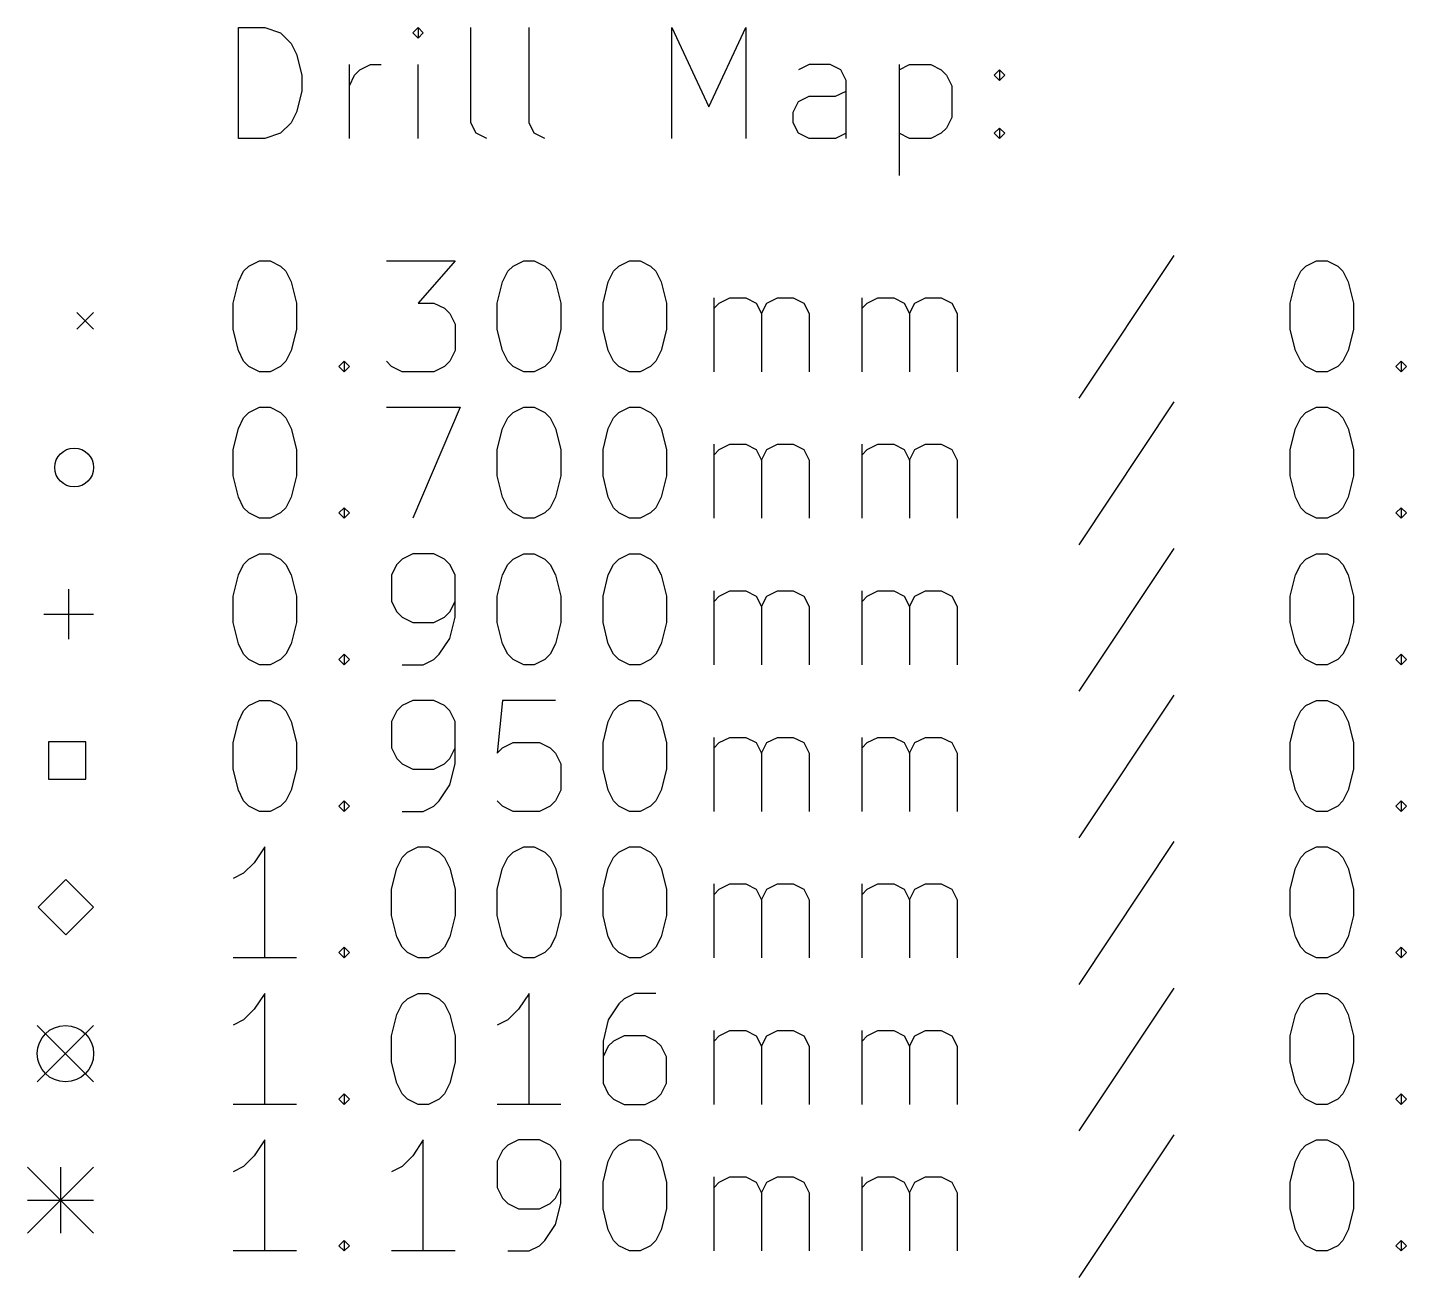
# Model space of a CAD drawing. Extents: x 36 to 137, y -161 to -37.
# Drawn here: x 36.21 to 61.06, y -161.03 to -138.51 of the extents above; entities that cross this region are included whole.
import ezdxf

# ---------------------------------------------------------------- set-up
doc = ezdxf.new("R2010")
doc.units = 0
doc.layers.add('BLACK', color=7, linetype='CONTINUOUS')

msp = doc.modelspace()

# ---------------------------------------------------------------- linework, layer by layer
at = {"layer": 'BLACK', "linetype": 'CONTINUOUS'}
for p, q in [((40.007768, -140.514838), (40.007768, -138.514838)), ((40.007768, -138.514838), (40.483958, -138.514838)), ((40.483958, -138.514838), (40.769673, -138.610076)), ((40.769673, -138.610076), (40.960149, -138.800552)), ((43.245863, -138.514838), (43.150625, -138.610076)), ((43.150625, -138.610076), (43.245863, -138.705314)), ((43.341101, -138.610076), (43.245863, -138.514838)), ((43.245863, -138.514838), (43.245863, -138.705314)), ((43.245863, -138.705314), (43.341101, -138.610076)), ((44.198244, -140.229123), (44.198244, -138.514838)), ((45.245863, -140.229123), (45.245863, -138.514838)), ((47.817292, -140.514838), (47.817292, -138.514838)), ((47.817292, -138.514838), (48.483959, -139.943409)), ((48.483959, -139.943409), (49.150625, -138.514838)), ((49.150625, -138.514838), (49.150625, -140.514838)), ((40.960149, -138.800552), (41.055387, -138.991028)), ((41.055387, -138.991028), (41.150625, -139.37198)), ((41.150625, -139.37198), (41.150625, -139.657695)), ((42.007768, -140.514838), (42.007768, -139.181504)), ((42.007768, -139.562457), (42.103006, -139.37198)), ((42.103006, -139.37198), (42.198244, -139.276742)), ((42.198244, -139.276742), (42.38872, -139.181504)), ((42.38872, -139.181504), (42.579197, -139.181504)), ((43.245863, -140.514838), (43.245863, -139.181504)), ((50.293482, -139.181504), (50.103006, -139.276742)), ((50.674435, -139.181504), (50.293482, -139.181504)), ((50.864911, -139.276742), (50.674435, -139.181504)), ((50.960149, -139.467219), (50.864911, -139.276742)), ((51.91253, -139.181504), (51.91253, -141.181504)), ((51.91253, -139.276742), (52.103006, -139.181504)), ((52.103006, -139.181504), (52.483959, -139.181504)), ((52.483959, -139.181504), (52.674435, -139.276742)), ((52.674435, -139.276742), (52.769673, -139.37198)), ((52.769673, -139.37198), (52.864911, -139.562457)), ((53.626816, -139.37198), (53.722054, -139.276742)), ((53.722054, -139.467219), (53.626816, -139.37198)), ((53.722054, -139.276742), (53.817292, -139.37198)), ((53.722054, -139.276742), (53.722054, -139.467219)), ((53.817292, -139.37198), (53.722054, -139.467219)), ((50.960149, -140.514838), (50.960149, -139.467219)), ((52.864911, -139.562457), (52.864911, -140.133885)), ((41.150625, -139.657695), (41.055387, -140.038647)), ((50.007768, -140.038647), (50.103006, -139.848171)), ((50.103006, -139.848171), (50.293482, -139.752933)), ((50.293482, -139.752933), (50.769673, -139.752933)), ((50.769673, -139.752933), (50.960149, -139.657695)), ((41.055387, -140.038647), (40.960149, -140.229123)), ((50.007768, -140.229123), (50.007768, -140.038647)), ((40.960149, -140.229123), (40.769673, -140.4196)), ((44.293482, -140.4196), (44.198244, -140.229123)), ((45.341101, -140.4196), (45.245863, -140.229123)), ((50.103006, -140.4196), (50.007768, -140.229123)), ((52.769673, -140.324361), (52.674435, -140.4196)), ((52.864911, -140.133885), (52.769673, -140.324361)), ((53.626816, -140.4196), (53.722054, -140.324361)), ((53.722054, -140.324361), (53.817292, -140.4196)), ((53.722054, -140.324361), (53.722054, -140.514838)), ((40.483958, -140.514838), (40.007768, -140.514838)), ((40.769673, -140.4196), (40.483958, -140.514838)), ((44.483958, -140.514838), (44.293482, -140.4196)), ((45.531577, -140.514838), (45.341101, -140.4196)), ((50.293482, -140.514838), (50.103006, -140.4196)), ((50.769673, -140.514838), (50.293482, -140.514838)), ((50.960149, -140.4196), (50.769673, -140.514838)), ((52.103006, -140.514838), (51.91253, -140.4196)), ((52.483959, -140.514838), (52.103006, -140.514838)), ((52.674435, -140.4196), (52.483959, -140.514838)), ((53.722054, -140.514838), (53.626816, -140.4196)), ((53.817292, -140.4196), (53.722054, -140.514838)), ((40.103006, -142.905314), (40.198244, -142.810076)), ((40.198244, -142.810076), (40.38872, -142.714838)), ((40.38872, -142.714838), (40.579197, -142.714838)), ((40.579197, -142.714838), (40.769673, -142.810076)), ((40.769673, -142.810076), (40.864911, -142.905314)), ((42.674435, -142.714838), (43.91253, -142.714838)), ((43.91253, -142.714838), (43.245863, -143.476742)), ((44.864911, -142.905314), (44.960149, -142.810076)), ((44.960149, -142.810076), (45.150625, -142.714838)), ((45.150625, -142.714838), (45.341102, -142.714838)), ((45.341102, -142.714838), (45.531578, -142.810076)), ((45.531578, -142.810076), (45.626816, -142.905314)), ((46.769673, -142.905314), (46.864911, -142.810076)), ((46.864911, -142.810076), (47.055387, -142.714838)), ((47.055387, -142.714838), (47.245864, -142.714838)), ((47.245864, -142.714838), (47.43634, -142.810076)), ((47.43634, -142.810076), (47.531578, -142.905314)), ((56.864912, -142.6196), (55.150627, -145.191028)), ((59.150627, -142.905314), (59.245865, -142.810076)), ((59.245865, -142.810076), (59.436341, -142.714838)), ((59.436341, -142.714838), (59.626818, -142.714838)), ((59.626818, -142.714838), (59.817294, -142.810076)), ((59.817294, -142.810076), (59.912532, -142.905314)), ((39.91253, -143.476742), (40.007768, -143.09579)), ((40.007768, -143.09579), (40.103006, -142.905314)), ((40.864911, -142.905314), (40.960149, -143.09579)), ((40.960149, -143.09579), (41.055387, -143.476742)), ((44.674435, -143.476742), (44.769673, -143.09579)), ((44.769673, -143.09579), (44.864911, -142.905314)), ((45.626816, -142.905314), (45.722054, -143.09579)), ((45.722054, -143.09579), (45.817292, -143.476742)), ((46.579197, -143.476742), (46.674435, -143.09579)), ((46.674435, -143.09579), (46.769673, -142.905314)), ((47.531578, -142.905314), (47.626816, -143.09579)), ((47.626816, -143.09579), (47.722054, -143.476742)), ((58.960151, -143.476742), (59.055389, -143.09579)), ((59.055389, -143.09579), (59.150627, -142.905314)), ((59.912532, -142.905314), (60.00777, -143.09579)), ((60.00777, -143.09579), (60.103008, -143.476742)), ((39.91253, -143.952933), (39.91253, -143.476742)), ((41.055387, -143.476742), (41.055387, -143.952933)), ((43.245863, -143.476742), (43.531578, -143.476742)), ((43.531578, -143.476742), (43.722054, -143.57198)), ((43.722054, -143.57198), (43.817292, -143.667219)), ((44.674435, -143.952933), (44.674435, -143.476742)), ((45.817292, -143.476742), (45.817292, -143.952933)), ((46.579197, -143.952933), (46.579197, -143.476742)), ((47.722054, -143.476742), (47.722054, -143.952933)), ((48.579197, -144.714838), (48.579197, -143.381504)), ((48.579197, -143.57198), (48.674435, -143.476742)), ((48.674435, -143.476742), (48.864911, -143.381504)), ((48.864911, -143.381504), (49.150626, -143.381504)), ((49.150626, -143.381504), (49.341102, -143.476742)), ((49.341102, -143.476742), (49.43634, -143.667219)), ((49.43634, -143.667219), (49.531578, -143.476742)), ((49.531578, -143.476742), (49.722054, -143.381504)), ((49.722054, -143.381504), (50.007768, -143.381504)), ((50.007768, -143.381504), (50.198245, -143.476742)), ((50.198245, -143.476742), (50.293483, -143.667219)), ((51.245864, -144.714838), (51.245864, -143.381504)), ((51.245864, -143.57198), (51.341102, -143.476742)), ((51.341102, -143.476742), (51.531578, -143.381504)), ((51.531578, -143.381504), (51.817293, -143.381504)), ((51.817293, -143.381504), (52.007769, -143.476742)), ((52.007769, -143.476742), (52.103007, -143.667219)), ((52.103007, -143.667219), (52.198245, -143.476742)), ((52.198245, -143.476742), (52.388721, -143.381504)), ((52.388721, -143.381504), (52.674435, -143.381504)), ((52.674435, -143.381504), (52.864912, -143.476742)), ((52.864912, -143.476742), (52.96015, -143.667219)), ((58.960151, -143.952933), (58.960151, -143.476742)), ((60.103008, -143.476742), (60.103008, -143.952933)), ((37.1, -143.65), (37.4, -143.95)), ((37.4, -143.65), (37.1, -143.95)), ((43.817292, -143.667219), (43.91253, -143.857695)), ((49.43634, -143.667219), (49.43634, -144.714838)), ((50.293483, -143.667219), (50.293483, -144.714838)), ((52.103007, -143.667219), (52.103007, -144.714838)), ((52.96015, -143.667219), (52.96015, -144.714838)), ((40.007768, -144.333885), (39.91253, -143.952933)), ((41.055387, -143.952933), (40.960149, -144.333885)), ((43.91253, -143.857695), (43.91253, -144.333885)), ((44.769673, -144.333885), (44.674435, -143.952933)), ((45.817292, -143.952933), (45.722054, -144.333885)), ((46.674435, -144.333885), (46.579197, -143.952933)), ((47.722054, -143.952933), (47.626816, -144.333885)), ((59.055389, -144.333885), (58.960151, -143.952933)), ((60.103008, -143.952933), (60.00777, -144.333885)), ((40.103006, -144.524361), (40.007768, -144.333885)), ((40.960149, -144.333885), (40.864911, -144.524361)), ((43.91253, -144.333885), (43.817292, -144.524361)), ((44.864911, -144.524361), (44.769673, -144.333885)), ((45.722054, -144.333885), (45.626816, -144.524361)), ((46.769673, -144.524361), (46.674435, -144.333885)), ((47.626816, -144.333885), (47.531578, -144.524361)), ((59.150627, -144.524361), (59.055389, -144.333885)), ((60.00777, -144.333885), (59.912532, -144.524361)), ((40.198244, -144.6196), (40.103006, -144.524361)), ((40.864911, -144.524361), (40.769673, -144.6196)), ((41.817292, -144.6196), (41.91253, -144.524361)), ((41.91253, -144.524361), (42.007768, -144.6196)), ((41.91253, -144.524361), (41.91253, -144.714838)), ((42.769673, -144.6196), (42.674435, -144.524361)), ((43.817292, -144.524361), (43.722054, -144.6196)), ((44.960149, -144.6196), (44.864911, -144.524361)), ((45.626816, -144.524361), (45.531578, -144.6196)), ((46.864911, -144.6196), (46.769673, -144.524361)), ((47.531578, -144.524361), (47.43634, -144.6196)), ((59.245865, -144.6196), (59.150627, -144.524361)), ((59.912532, -144.524361), (59.817294, -144.6196)), ((60.864913, -144.6196), (60.960151, -144.524361)), ((60.960151, -144.524361), (61.055389, -144.6196)), ((60.960151, -144.524361), (60.960151, -144.714838)), ((40.38872, -144.714838), (40.198244, -144.6196)), ((40.579197, -144.714838), (40.38872, -144.714838)), ((40.769673, -144.6196), (40.579197, -144.714838)), ((41.91253, -144.714838), (41.817292, -144.6196)), ((42.007768, -144.6196), (41.91253, -144.714838)), ((42.960149, -144.714838), (42.769673, -144.6196)), ((43.531578, -144.714838), (42.960149, -144.714838)), ((43.722054, -144.6196), (43.531578, -144.714838)), ((45.150625, -144.714838), (44.960149, -144.6196)), ((45.341102, -144.714838), (45.150625, -144.714838)), ((45.531578, -144.6196), (45.341102, -144.714838)), ((47.055387, -144.714838), (46.864911, -144.6196)), ((47.245864, -144.714838), (47.055387, -144.714838)), ((47.43634, -144.6196), (47.245864, -144.714838)), ((59.436341, -144.714838), (59.245865, -144.6196)), ((59.626818, -144.714838), (59.436341, -144.714838)), ((59.817294, -144.6196), (59.626818, -144.714838)), ((60.960151, -144.714838), (60.864913, -144.6196)), ((61.055389, -144.6196), (60.960151, -144.714838)), ((56.864912, -145.2596), (55.150627, -147.831028)), ((40.007768, -145.73579), (40.103006, -145.545314)), ((40.103006, -145.545314), (40.198244, -145.450076)), ((40.198244, -145.450076), (40.38872, -145.354838)), ((40.38872, -145.354838), (40.579197, -145.354838)), ((40.579197, -145.354838), (40.769673, -145.450076)), ((40.769673, -145.450076), (40.864911, -145.545314)), ((40.864911, -145.545314), (40.960149, -145.73579)), ((42.674435, -145.354838), (44.007768, -145.354838)), ((44.007768, -145.354838), (43.150625, -147.354838)), ((44.769673, -145.73579), (44.864911, -145.545314)), ((44.864911, -145.545314), (44.960149, -145.450076)), ((44.960149, -145.450076), (45.150625, -145.354838)), ((45.150625, -145.354838), (45.341102, -145.354838)), ((45.341102, -145.354838), (45.531578, -145.450076)), ((45.531578, -145.450076), (45.626816, -145.545314)), ((45.626816, -145.545314), (45.722054, -145.73579)), ((46.674435, -145.73579), (46.769673, -145.545314)), ((46.769673, -145.545314), (46.864911, -145.450076)), ((46.864911, -145.450076), (47.055387, -145.354838)), ((47.055387, -145.354838), (47.245864, -145.354838)), ((47.245864, -145.354838), (47.43634, -145.450076)), ((47.43634, -145.450076), (47.531578, -145.545314)), ((47.531578, -145.545314), (47.626816, -145.73579)), ((59.055389, -145.73579), (59.150627, -145.545314)), ((59.150627, -145.545314), (59.245865, -145.450076)), ((59.245865, -145.450076), (59.436341, -145.354838)), ((59.436341, -145.354838), (59.626818, -145.354838)), ((59.626818, -145.354838), (59.817294, -145.450076)), ((59.817294, -145.450076), (59.912532, -145.545314)), ((59.912532, -145.545314), (60.00777, -145.73579)), ((39.91253, -146.116742), (40.007768, -145.73579)), ((40.960149, -145.73579), (41.055387, -146.116742)), ((44.674435, -146.116742), (44.769673, -145.73579)), ((45.722054, -145.73579), (45.817292, -146.116742)), ((46.579197, -146.116742), (46.674435, -145.73579)), ((47.626816, -145.73579), (47.722054, -146.116742)), ((58.960151, -146.116742), (59.055389, -145.73579)), ((60.00777, -145.73579), (60.103008, -146.116742)), ((48.579197, -147.354838), (48.579197, -146.021504)), ((48.674435, -146.116742), (48.864911, -146.021504)), ((48.864911, -146.021504), (49.150626, -146.021504)), ((49.150626, -146.021504), (49.341102, -146.116742)), ((49.531578, -146.116742), (49.722054, -146.021504)), ((49.722054, -146.021504), (50.007768, -146.021504)), ((50.007768, -146.021504), (50.198245, -146.116742)), ((51.245864, -147.354838), (51.245864, -146.021504)), ((51.341102, -146.116742), (51.531578, -146.021504)), ((51.531578, -146.021504), (51.817293, -146.021504)), ((51.817293, -146.021504), (52.007769, -146.116742)), ((52.198245, -146.116742), (52.388721, -146.021504)), ((52.388721, -146.021504), (52.674435, -146.021504)), ((52.674435, -146.021504), (52.864912, -146.116742)), ((39.91253, -146.592933), (39.91253, -146.116742)), ((41.055387, -146.116742), (41.055387, -146.592933)), ((44.674435, -146.592933), (44.674435, -146.116742)), ((45.817292, -146.116742), (45.817292, -146.592933)), ((46.579197, -146.592933), (46.579197, -146.116742)), ((47.722054, -146.116742), (47.722054, -146.592933)), ((48.579197, -146.21198), (48.674435, -146.116742)), ((49.341102, -146.116742), (49.43634, -146.307219)), ((49.43634, -146.307219), (49.531578, -146.116742)), ((49.43634, -146.307219), (49.43634, -147.354838)), ((50.198245, -146.116742), (50.293483, -146.307219)), ((50.293483, -146.307219), (50.293483, -147.354838)), ((51.245864, -146.21198), (51.341102, -146.116742)), ((52.007769, -146.116742), (52.103007, -146.307219)), ((52.103007, -146.307219), (52.198245, -146.116742)), ((52.103007, -146.307219), (52.103007, -147.354838)), ((52.864912, -146.116742), (52.96015, -146.307219)), ((52.96015, -146.307219), (52.96015, -147.354838)), ((58.960151, -146.592933), (58.960151, -146.116742)), ((60.103008, -146.116742), (60.103008, -146.592933)), ((40.007768, -146.973885), (39.91253, -146.592933)), ((41.055387, -146.592933), (40.960149, -146.973885)), ((44.769673, -146.973885), (44.674435, -146.592933)), ((45.817292, -146.592933), (45.722054, -146.973885)), ((46.674435, -146.973885), (46.579197, -146.592933)), ((47.722054, -146.592933), (47.626816, -146.973885)), ((59.055389, -146.973885), (58.960151, -146.592933)), ((60.103008, -146.592933), (60.00777, -146.973885)), ((40.103006, -147.164361), (40.007768, -146.973885)), ((40.960149, -146.973885), (40.864911, -147.164361)), ((44.864911, -147.164361), (44.769673, -146.973885)), ((45.722054, -146.973885), (45.626816, -147.164361)), ((46.769673, -147.164361), (46.674435, -146.973885)), ((47.626816, -146.973885), (47.531578, -147.164361)), ((59.150627, -147.164361), (59.055389, -146.973885)), ((60.00777, -146.973885), (59.912532, -147.164361)), ((40.198244, -147.2596), (40.103006, -147.164361)), ((40.38872, -147.354838), (40.198244, -147.2596)), ((40.769673, -147.2596), (40.579197, -147.354838)), ((40.864911, -147.164361), (40.769673, -147.2596)), ((41.817292, -147.2596), (41.91253, -147.164361)), ((41.91253, -147.354838), (41.817292, -147.2596)), ((41.91253, -147.164361), (42.007768, -147.2596)), ((41.91253, -147.164361), (41.91253, -147.354838)), ((42.007768, -147.2596), (41.91253, -147.354838)), ((44.960149, -147.2596), (44.864911, -147.164361)), ((45.150625, -147.354838), (44.960149, -147.2596)), ((45.531578, -147.2596), (45.341102, -147.354838)), ((45.626816, -147.164361), (45.531578, -147.2596)), ((46.864911, -147.2596), (46.769673, -147.164361)), ((47.055387, -147.354838), (46.864911, -147.2596)), ((47.43634, -147.2596), (47.245864, -147.354838)), ((47.531578, -147.164361), (47.43634, -147.2596)), ((59.245865, -147.2596), (59.150627, -147.164361)), ((59.436341, -147.354838), (59.245865, -147.2596)), ((59.817294, -147.2596), (59.626818, -147.354838)), ((59.912532, -147.164361), (59.817294, -147.2596)), ((60.864913, -147.2596), (60.960151, -147.164361)), ((60.960151, -147.354838), (60.864913, -147.2596)), ((60.960151, -147.164361), (61.055389, -147.2596)), ((60.960151, -147.164361), (60.960151, -147.354838)), ((61.055389, -147.2596), (60.960151, -147.354838)), ((40.579197, -147.354838), (40.38872, -147.354838)), ((45.341102, -147.354838), (45.150625, -147.354838)), ((47.245864, -147.354838), (47.055387, -147.354838)), ((59.626818, -147.354838), (59.436341, -147.354838)), ((40.198244, -148.090076), (40.38872, -147.994838)), ((40.38872, -147.994838), (40.579197, -147.994838)), ((40.579197, -147.994838), (40.769673, -148.090076)), ((43.150625, -147.994838), (42.960149, -148.090076)), ((43.531578, -147.994838), (43.150625, -147.994838)), ((43.722054, -148.090076), (43.531578, -147.994838)), ((44.960149, -148.090076), (45.150625, -147.994838)), ((45.150625, -147.994838), (45.341102, -147.994838)), ((45.341102, -147.994838), (45.531578, -148.090076)), ((46.864911, -148.090076), (47.055387, -147.994838)), ((47.055387, -147.994838), (47.245864, -147.994838)), ((47.245864, -147.994838), (47.43634, -148.090076)), ((56.864912, -147.8996), (55.150627, -150.471028)), ((59.245865, -148.090076), (59.436341, -147.994838)), ((59.436341, -147.994838), (59.626818, -147.994838)), ((59.626818, -147.994838), (59.817294, -148.090076)), ((40.007768, -148.37579), (40.103006, -148.185314)), ((40.103006, -148.185314), (40.198244, -148.090076)), ((40.769673, -148.090076), (40.864911, -148.185314)), ((40.864911, -148.185314), (40.960149, -148.37579)), ((42.864911, -148.185314), (42.769673, -148.37579)), ((42.960149, -148.090076), (42.864911, -148.185314)), ((43.817292, -148.185314), (43.722054, -148.090076)), ((43.91253, -148.37579), (43.817292, -148.185314)), ((44.769673, -148.37579), (44.864911, -148.185314)), ((44.864911, -148.185314), (44.960149, -148.090076)), ((45.531578, -148.090076), (45.626816, -148.185314)), ((45.626816, -148.185314), (45.722054, -148.37579)), ((46.674435, -148.37579), (46.769673, -148.185314)), ((46.769673, -148.185314), (46.864911, -148.090076)), ((47.43634, -148.090076), (47.531578, -148.185314)), ((47.531578, -148.185314), (47.626816, -148.37579)), ((59.055389, -148.37579), (59.150627, -148.185314)), ((59.150627, -148.185314), (59.245865, -148.090076)), ((59.817294, -148.090076), (59.912532, -148.185314)), ((59.912532, -148.185314), (60.00777, -148.37579)), ((39.91253, -148.756742), (40.007768, -148.37579)), ((40.960149, -148.37579), (41.055387, -148.756742)), ((42.769673, -148.37579), (42.769673, -148.85198)), ((43.91253, -149.137695), (43.91253, -148.37579)), ((44.674435, -148.756742), (44.769673, -148.37579)), ((45.722054, -148.37579), (45.817292, -148.756742)), ((46.579197, -148.756742), (46.674435, -148.37579)), ((47.626816, -148.37579), (47.722054, -148.756742)), ((58.960151, -148.756742), (59.055389, -148.37579)), ((60.00777, -148.37579), (60.103008, -148.756742)), ((36.95, -148.63), (36.95, -149.53)), ((39.91253, -149.232933), (39.91253, -148.756742)), ((41.055387, -148.756742), (41.055387, -149.232933)), ((44.674435, -149.232933), (44.674435, -148.756742)), ((45.817292, -148.756742), (45.817292, -149.232933)), ((46.579197, -149.232933), (46.579197, -148.756742)), ((47.722054, -148.756742), (47.722054, -149.232933)), ((48.579197, -149.994838), (48.579197, -148.661504)), ((48.579197, -148.85198), (48.674435, -148.756742)), ((48.674435, -148.756742), (48.864911, -148.661504)), ((48.864911, -148.661504), (49.150626, -148.661504)), ((49.150626, -148.661504), (49.341102, -148.756742)), ((49.341102, -148.756742), (49.43634, -148.947219)), ((49.43634, -148.947219), (49.531578, -148.756742)), ((49.531578, -148.756742), (49.722054, -148.661504)), ((49.722054, -148.661504), (50.007768, -148.661504)), ((50.007768, -148.661504), (50.198245, -148.756742)), ((50.198245, -148.756742), (50.293483, -148.947219)), ((51.245864, -149.994838), (51.245864, -148.661504)), ((51.245864, -148.85198), (51.341102, -148.756742)), ((51.341102, -148.756742), (51.531578, -148.661504)), ((51.531578, -148.661504), (51.817293, -148.661504)), ((51.817293, -148.661504), (52.007769, -148.756742)), ((52.007769, -148.756742), (52.103007, -148.947219)), ((52.103007, -148.947219), (52.198245, -148.756742)), ((52.198245, -148.756742), (52.388721, -148.661504)), ((52.388721, -148.661504), (52.674435, -148.661504)), ((52.674435, -148.661504), (52.864912, -148.756742)), ((52.864912, -148.756742), (52.96015, -148.947219)), ((58.960151, -149.232933), (58.960151, -148.756742)), ((60.103008, -148.756742), (60.103008, -149.232933)), ((42.769673, -148.85198), (42.864911, -149.042457)), ((42.864911, -149.042457), (42.960149, -149.137695)), ((43.722054, -149.137695), (43.817292, -149.042457)), ((43.817292, -149.042457), (43.91253, -148.85198)), ((49.43634, -148.947219), (49.43634, -149.994838)), ((50.293483, -148.947219), (50.293483, -149.994838)), ((52.103007, -148.947219), (52.103007, -149.994838)), ((52.96015, -148.947219), (52.96015, -149.994838)), ((36.5, -149.08), (37.4, -149.08)), ((40.007768, -149.613885), (39.91253, -149.232933)), ((41.055387, -149.232933), (40.960149, -149.613885)), ((42.960149, -149.137695), (43.150625, -149.232933)), ((43.150625, -149.232933), (43.531578, -149.232933)), ((43.531578, -149.232933), (43.722054, -149.137695)), ((43.817292, -149.518647), (43.91253, -149.137695)), ((44.769673, -149.613885), (44.674435, -149.232933)), ((45.817292, -149.232933), (45.722054, -149.613885)), ((46.674435, -149.613885), (46.579197, -149.232933)), ((47.722054, -149.232933), (47.626816, -149.613885)), ((59.055389, -149.613885), (58.960151, -149.232933)), ((60.103008, -149.232933), (60.00777, -149.613885)), ((43.626816, -149.804361), (43.817292, -149.518647)), ((40.103006, -149.804361), (40.007768, -149.613885)), ((40.198244, -149.8996), (40.103006, -149.804361)), ((40.864911, -149.804361), (40.769673, -149.8996)), ((40.960149, -149.613885), (40.864911, -149.804361)), ((41.817292, -149.8996), (41.91253, -149.804361)), ((41.91253, -149.804361), (42.007768, -149.8996)), ((41.91253, -149.804361), (41.91253, -149.994838)), ((43.531578, -149.8996), (43.626816, -149.804361)), ((44.864911, -149.804361), (44.769673, -149.613885)), ((44.960149, -149.8996), (44.864911, -149.804361)), ((45.626816, -149.804361), (45.531578, -149.8996)), ((45.722054, -149.613885), (45.626816, -149.804361)), ((46.769673, -149.804361), (46.674435, -149.613885)), ((46.864911, -149.8996), (46.769673, -149.804361)), ((47.531578, -149.804361), (47.43634, -149.8996)), ((47.626816, -149.613885), (47.531578, -149.804361)), ((59.150627, -149.804361), (59.055389, -149.613885)), ((59.245865, -149.8996), (59.150627, -149.804361)), ((59.912532, -149.804361), (59.817294, -149.8996)), ((60.00777, -149.613885), (59.912532, -149.804361)), ((60.864913, -149.8996), (60.960151, -149.804361)), ((60.960151, -149.804361), (61.055389, -149.8996)), ((60.960151, -149.804361), (60.960151, -149.994838)), ((40.38872, -149.994838), (40.198244, -149.8996)), ((40.579197, -149.994838), (40.38872, -149.994838)), ((40.769673, -149.8996), (40.579197, -149.994838)), ((41.91253, -149.994838), (41.817292, -149.8996)), ((42.007768, -149.8996), (41.91253, -149.994838)), ((42.960149, -149.994838), (43.341101, -149.994838)), ((43.341101, -149.994838), (43.531578, -149.8996)), ((45.150625, -149.994838), (44.960149, -149.8996)), ((45.341102, -149.994838), (45.150625, -149.994838)), ((45.531578, -149.8996), (45.341102, -149.994838)), ((47.055387, -149.994838), (46.864911, -149.8996)), ((47.245864, -149.994838), (47.055387, -149.994838)), ((47.43634, -149.8996), (47.245864, -149.994838)), ((59.436341, -149.994838), (59.245865, -149.8996)), ((59.626818, -149.994838), (59.436341, -149.994838)), ((59.817294, -149.8996), (59.626818, -149.994838)), ((60.960151, -149.994838), (60.864913, -149.8996)), ((61.055389, -149.8996), (60.960151, -149.994838)), ((56.864912, -150.5396), (55.150627, -153.111028)), ((40.103006, -150.825314), (40.198244, -150.730076)), ((40.198244, -150.730076), (40.38872, -150.634838)), ((40.38872, -150.634838), (40.579197, -150.634838)), ((40.579197, -150.634838), (40.769673, -150.730076)), ((40.769673, -150.730076), (40.864911, -150.825314)), ((42.960149, -150.730076), (42.864911, -150.825314)), ((43.150625, -150.634838), (42.960149, -150.730076)), ((43.531578, -150.634838), (43.150625, -150.634838)), ((43.722054, -150.730076), (43.531578, -150.634838)), ((43.817292, -150.825314), (43.722054, -150.730076)), ((44.769673, -150.634838), (44.674435, -151.587219)), ((45.722054, -150.634838), (44.769673, -150.634838)), ((46.769673, -150.825314), (46.864911, -150.730076)), ((46.864911, -150.730076), (47.055387, -150.634838)), ((47.055387, -150.634838), (47.245864, -150.634838)), ((47.245864, -150.634838), (47.43634, -150.730076)), ((47.43634, -150.730076), (47.531578, -150.825314)), ((59.150627, -150.825314), (59.245865, -150.730076)), ((59.245865, -150.730076), (59.436341, -150.634838)), ((59.436341, -150.634838), (59.626818, -150.634838)), ((59.626818, -150.634838), (59.817294, -150.730076)), ((59.817294, -150.730076), (59.912532, -150.825314)), ((39.91253, -151.396742), (40.007768, -151.01579)), ((40.007768, -151.01579), (40.103006, -150.825314)), ((40.864911, -150.825314), (40.960149, -151.01579)), ((40.960149, -151.01579), (41.055387, -151.396742)), ((42.864911, -150.825314), (42.769673, -151.01579)), ((42.769673, -151.01579), (42.769673, -151.49198)), ((43.91253, -151.01579), (43.817292, -150.825314)), ((43.91253, -151.777695), (43.91253, -151.01579)), ((46.579197, -151.396742), (46.674435, -151.01579)), ((46.674435, -151.01579), (46.769673, -150.825314)), ((47.531578, -150.825314), (47.626816, -151.01579)), ((47.626816, -151.01579), (47.722054, -151.396742)), ((58.960151, -151.396742), (59.055389, -151.01579)), ((59.055389, -151.01579), (59.150627, -150.825314)), ((59.912532, -150.825314), (60.00777, -151.01579)), ((60.00777, -151.01579), (60.103008, -151.396742)), ((48.579197, -152.634838), (48.579197, -151.301504)), ((48.674435, -151.396742), (48.864911, -151.301504)), ((48.864911, -151.301504), (49.150626, -151.301504)), ((49.150626, -151.301504), (49.341102, -151.396742)), ((49.531578, -151.396742), (49.722054, -151.301504)), ((49.722054, -151.301504), (50.007768, -151.301504)), ((50.007768, -151.301504), (50.198245, -151.396742)), ((51.245864, -152.634838), (51.245864, -151.301504)), ((51.341102, -151.396742), (51.531578, -151.301504)), ((51.531578, -151.301504), (51.817293, -151.301504)), ((51.817293, -151.301504), (52.007769, -151.396742)), ((52.198245, -151.396742), (52.388721, -151.301504)), ((52.388721, -151.301504), (52.674435, -151.301504)), ((52.674435, -151.301504), (52.864912, -151.396742)), ((37.260879, -151.384121), (36.589121, -151.384121)), ((36.589121, -151.384121), (36.589121, -152.055879)), ((37.260879, -152.055879), (37.260879, -151.384121)), ((39.91253, -151.872933), (39.91253, -151.396742)), ((41.055387, -151.396742), (41.055387, -151.872933)), ((42.769673, -151.49198), (42.864911, -151.682457)), ((43.817292, -151.682457), (43.91253, -151.49198)), ((44.674435, -151.587219), (44.769673, -151.49198)), ((44.769673, -151.49198), (44.960149, -151.396742)), ((44.960149, -151.396742), (45.43634, -151.396742)), ((45.43634, -151.396742), (45.626816, -151.49198)), ((45.626816, -151.49198), (45.722054, -151.587219)), ((46.579197, -151.872933), (46.579197, -151.396742)), ((47.722054, -151.396742), (47.722054, -151.872933)), ((48.579197, -151.49198), (48.674435, -151.396742)), ((49.341102, -151.396742), (49.43634, -151.587219)), ((49.43634, -151.587219), (49.531578, -151.396742)), ((50.198245, -151.396742), (50.293483, -151.587219)), ((51.245864, -151.49198), (51.341102, -151.396742)), ((52.007769, -151.396742), (52.103007, -151.587219)), ((52.103007, -151.587219), (52.198245, -151.396742)), ((52.864912, -151.396742), (52.96015, -151.587219)), ((58.960151, -151.872933), (58.960151, -151.396742)), ((60.103008, -151.396742), (60.103008, -151.872933)), ((42.864911, -151.682457), (42.960149, -151.777695)), ((42.960149, -151.777695), (43.150625, -151.872933)), ((43.531578, -151.872933), (43.722054, -151.777695)), ((43.722054, -151.777695), (43.817292, -151.682457)), ((43.817292, -152.158647), (43.91253, -151.777695)), ((45.722054, -151.587219), (45.817292, -151.777695)), ((45.817292, -151.777695), (45.817292, -152.253885)), ((49.43634, -151.587219), (49.43634, -152.634838)), ((50.293483, -151.587219), (50.293483, -152.634838)), ((52.103007, -151.587219), (52.103007, -152.634838)), ((52.96015, -151.587219), (52.96015, -152.634838)), ((40.007768, -152.253885), (39.91253, -151.872933)), ((41.055387, -151.872933), (40.960149, -152.253885)), ((43.150625, -151.872933), (43.531578, -151.872933)), ((46.674435, -152.253885), (46.579197, -151.872933)), ((47.722054, -151.872933), (47.626816, -152.253885)), ((59.055389, -152.253885), (58.960151, -151.872933)), ((60.103008, -151.872933), (60.00777, -152.253885)), ((36.589121, -152.055879), (37.260879, -152.055879)), ((40.103006, -152.444361), (40.007768, -152.253885)), ((40.960149, -152.253885), (40.864911, -152.444361)), ((43.626816, -152.444361), (43.817292, -152.158647)), ((45.817292, -152.253885), (45.722054, -152.444361)), ((46.769673, -152.444361), (46.674435, -152.253885)), ((47.626816, -152.253885), (47.531578, -152.444361)), ((59.150627, -152.444361), (59.055389, -152.253885)), ((60.00777, -152.253885), (59.912532, -152.444361)), ((40.198244, -152.5396), (40.103006, -152.444361)), ((40.38872, -152.634838), (40.198244, -152.5396)), ((40.769673, -152.5396), (40.579197, -152.634838)), ((40.864911, -152.444361), (40.769673, -152.5396)), ((41.817292, -152.5396), (41.91253, -152.444361)), ((41.91253, -152.634838), (41.817292, -152.5396)), ((41.91253, -152.444361), (42.007768, -152.5396)), ((41.91253, -152.444361), (41.91253, -152.634838)), ((42.007768, -152.5396), (41.91253, -152.634838)), ((43.341101, -152.634838), (43.531578, -152.5396)), ((43.531578, -152.5396), (43.626816, -152.444361)), ((44.769673, -152.5396), (44.674435, -152.444361)), ((44.960149, -152.634838), (44.769673, -152.5396)), ((45.626816, -152.5396), (45.43634, -152.634838)), ((45.722054, -152.444361), (45.626816, -152.5396)), ((46.864911, -152.5396), (46.769673, -152.444361)), ((47.055387, -152.634838), (46.864911, -152.5396)), ((47.43634, -152.5396), (47.245864, -152.634838)), ((47.531578, -152.444361), (47.43634, -152.5396)), ((59.245865, -152.5396), (59.150627, -152.444361)), ((59.436341, -152.634838), (59.245865, -152.5396)), ((59.817294, -152.5396), (59.626818, -152.634838)), ((59.912532, -152.444361), (59.817294, -152.5396)), ((60.864913, -152.5396), (60.960151, -152.444361)), ((60.960151, -152.634838), (60.864913, -152.5396)), ((60.960151, -152.444361), (61.055389, -152.5396)), ((60.960151, -152.444361), (60.960151, -152.634838)), ((61.055389, -152.5396), (60.960151, -152.634838)), ((40.579197, -152.634838), (40.38872, -152.634838)), ((42.960149, -152.634838), (43.341101, -152.634838)), ((45.43634, -152.634838), (44.960149, -152.634838)), ((47.245864, -152.634838), (47.055387, -152.634838)), ((59.626818, -152.634838), (59.436341, -152.634838)), ((40.483958, -153.274838), (40.293482, -153.560552)), ((40.483958, -155.274838), (40.483958, -153.274838)), ((43.055387, -153.370076), (43.245863, -153.274838)), ((43.245863, -153.274838), (43.43634, -153.274838)), ((43.43634, -153.274838), (43.626816, -153.370076)), ((44.960149, -153.370076), (45.150625, -153.274838)), ((45.150625, -153.274838), (45.341102, -153.274838)), ((45.341102, -153.274838), (45.531578, -153.370076)), ((46.864911, -153.370076), (47.055387, -153.274838)), ((47.055387, -153.274838), (47.245864, -153.274838)), ((47.245864, -153.274838), (47.43634, -153.370076)), ((56.864912, -153.1796), (55.150627, -155.751028)), ((59.245865, -153.370076), (59.436341, -153.274838)), ((59.436341, -153.274838), (59.626818, -153.274838)), ((59.626818, -153.274838), (59.817294, -153.370076)), ((42.864911, -153.65579), (42.960149, -153.465314)), ((42.960149, -153.465314), (43.055387, -153.370076)), ((43.626816, -153.370076), (43.722054, -153.465314)), ((43.722054, -153.465314), (43.817292, -153.65579)), ((44.769673, -153.65579), (44.864911, -153.465314)), ((44.864911, -153.465314), (44.960149, -153.370076)), ((45.531578, -153.370076), (45.626816, -153.465314)), ((45.626816, -153.465314), (45.722054, -153.65579)), ((46.674435, -153.65579), (46.769673, -153.465314)), ((46.769673, -153.465314), (46.864911, -153.370076)), ((47.43634, -153.370076), (47.531578, -153.465314)), ((47.531578, -153.465314), (47.626816, -153.65579)), ((59.055389, -153.65579), (59.150627, -153.465314)), ((59.150627, -153.465314), (59.245865, -153.370076)), ((59.817294, -153.370076), (59.912532, -153.465314)), ((59.912532, -153.465314), (60.00777, -153.65579)), ((40.103006, -153.751028), (39.91253, -153.846266)), ((40.293482, -153.560552), (40.103006, -153.751028)), ((42.769673, -154.036742), (42.864911, -153.65579)), ((43.817292, -153.65579), (43.91253, -154.036742)), ((44.674435, -154.036742), (44.769673, -153.65579)), ((45.722054, -153.65579), (45.817292, -154.036742)), ((46.579197, -154.036742), (46.674435, -153.65579)), ((47.626816, -153.65579), (47.722054, -154.036742)), ((58.960151, -154.036742), (59.055389, -153.65579)), ((60.00777, -153.65579), (60.103008, -154.036742)), ((36.9, -153.86), (36.4, -154.36)), ((37.4, -154.36), (36.9, -153.86)), ((42.769673, -154.512933), (42.769673, -154.036742)), ((43.91253, -154.036742), (43.91253, -154.512933)), ((44.674435, -154.512933), (44.674435, -154.036742)), ((45.817292, -154.036742), (45.817292, -154.512933)), ((46.579197, -154.512933), (46.579197, -154.036742)), ((47.722054, -154.036742), (47.722054, -154.512933)), ((48.579197, -155.274838), (48.579197, -153.941504)), ((48.579197, -154.13198), (48.674435, -154.036742)), ((48.674435, -154.036742), (48.864911, -153.941504)), ((48.864911, -153.941504), (49.150626, -153.941504)), ((49.150626, -153.941504), (49.341102, -154.036742)), ((49.341102, -154.036742), (49.43634, -154.227219)), ((49.43634, -154.227219), (49.531578, -154.036742)), ((49.531578, -154.036742), (49.722054, -153.941504)), ((49.722054, -153.941504), (50.007768, -153.941504)), ((50.007768, -153.941504), (50.198245, -154.036742)), ((50.198245, -154.036742), (50.293483, -154.227219)), ((51.245864, -155.274838), (51.245864, -153.941504)), ((51.245864, -154.13198), (51.341102, -154.036742)), ((51.341102, -154.036742), (51.531578, -153.941504)), ((51.531578, -153.941504), (51.817293, -153.941504)), ((51.817293, -153.941504), (52.007769, -154.036742)), ((52.007769, -154.036742), (52.103007, -154.227219)), ((52.103007, -154.227219), (52.198245, -154.036742)), ((52.198245, -154.036742), (52.388721, -153.941504)), ((52.388721, -153.941504), (52.674435, -153.941504)), ((52.674435, -153.941504), (52.864912, -154.036742)), ((52.864912, -154.036742), (52.96015, -154.227219)), ((58.960151, -154.512933), (58.960151, -154.036742)), ((60.103008, -154.036742), (60.103008, -154.512933)), ((49.43634, -154.227219), (49.43634, -155.274838)), ((50.293483, -154.227219), (50.293483, -155.274838)), ((52.103007, -154.227219), (52.103007, -155.274838)), ((52.96015, -154.227219), (52.96015, -155.274838)), ((36.4, -154.36), (36.9, -154.86)), ((36.9, -154.86), (37.4, -154.36)), ((42.864911, -154.893885), (42.769673, -154.512933)), ((43.91253, -154.512933), (43.817292, -154.893885)), ((44.769673, -154.893885), (44.674435, -154.512933)), ((45.817292, -154.512933), (45.722054, -154.893885)), ((46.674435, -154.893885), (46.579197, -154.512933)), ((47.722054, -154.512933), (47.626816, -154.893885)), ((59.055389, -154.893885), (58.960151, -154.512933)), ((60.103008, -154.512933), (60.00777, -154.893885)), ((42.960149, -155.084361), (42.864911, -154.893885)), ((43.817292, -154.893885), (43.722054, -155.084361)), ((44.864911, -155.084361), (44.769673, -154.893885)), ((45.722054, -154.893885), (45.626816, -155.084361)), ((46.769673, -155.084361), (46.674435, -154.893885)), ((47.626816, -154.893885), (47.531578, -155.084361)), ((59.150627, -155.084361), (59.055389, -154.893885)), ((60.00777, -154.893885), (59.912532, -155.084361)), ((41.055387, -155.274838), (39.91253, -155.274838)), ((41.817292, -155.1796), (41.91253, -155.084361)), ((41.91253, -155.274838), (41.817292, -155.1796)), ((41.91253, -155.084361), (42.007768, -155.1796)), ((41.91253, -155.084361), (41.91253, -155.274838)), ((42.007768, -155.1796), (41.91253, -155.274838)), ((43.055387, -155.1796), (42.960149, -155.084361)), ((43.245863, -155.274838), (43.055387, -155.1796)), ((43.43634, -155.274838), (43.245863, -155.274838)), ((43.626816, -155.1796), (43.43634, -155.274838)), ((43.722054, -155.084361), (43.626816, -155.1796)), ((44.960149, -155.1796), (44.864911, -155.084361)), ((45.150625, -155.274838), (44.960149, -155.1796)), ((45.341102, -155.274838), (45.150625, -155.274838)), ((45.531578, -155.1796), (45.341102, -155.274838)), ((45.626816, -155.084361), (45.531578, -155.1796)), ((46.864911, -155.1796), (46.769673, -155.084361)), ((47.055387, -155.274838), (46.864911, -155.1796)), ((47.245864, -155.274838), (47.055387, -155.274838)), ((47.43634, -155.1796), (47.245864, -155.274838)), ((47.531578, -155.084361), (47.43634, -155.1796)), ((59.245865, -155.1796), (59.150627, -155.084361)), ((59.436341, -155.274838), (59.245865, -155.1796)), ((59.626818, -155.274838), (59.436341, -155.274838)), ((59.817294, -155.1796), (59.626818, -155.274838)), ((59.912532, -155.084361), (59.817294, -155.1796)), ((60.864913, -155.1796), (60.960151, -155.084361)), ((60.960151, -155.274838), (60.864913, -155.1796)), ((60.960151, -155.084361), (61.055389, -155.1796)), ((60.960151, -155.084361), (60.960151, -155.274838)), ((61.055389, -155.1796), (60.960151, -155.274838)), ((40.483958, -155.914838), (40.293482, -156.200552)), ((40.483958, -157.914838), (40.483958, -155.914838)), ((42.960149, -156.105314), (43.055387, -156.010076)), ((43.055387, -156.010076), (43.245863, -155.914838)), ((43.245863, -155.914838), (43.43634, -155.914838)), ((43.43634, -155.914838), (43.626816, -156.010076)), ((43.626816, -156.010076), (43.722054, -156.105314)), ((45.245863, -155.914838), (45.055387, -156.200552)), ((45.245863, -157.914838), (45.245863, -155.914838)), ((46.960149, -156.010076), (46.864911, -156.105314)), ((47.150625, -155.914838), (46.960149, -156.010076)), ((47.531578, -155.914838), (47.150625, -155.914838)), ((56.864912, -155.8196), (55.150627, -158.391028)), ((59.150627, -156.105314), (59.245865, -156.010076)), ((59.245865, -156.010076), (59.436341, -155.914838)), ((59.436341, -155.914838), (59.626818, -155.914838)), ((59.626818, -155.914838), (59.817294, -156.010076)), ((59.817294, -156.010076), (59.912532, -156.105314)), ((40.293482, -156.200552), (40.103006, -156.391028)), ((42.864911, -156.29579), (42.960149, -156.105314)), ((43.722054, -156.105314), (43.817292, -156.29579)), ((45.055387, -156.200552), (44.864911, -156.391028)), ((46.864911, -156.105314), (46.674435, -156.391028)), ((59.055389, -156.29579), (59.150627, -156.105314)), ((59.912532, -156.105314), (60.00777, -156.29579)), ((36.384, -156.492), (37.4, -157.508)), ((37.4, -156.492), (36.384, -157.508)), ((40.103006, -156.391028), (39.91253, -156.486266)), ((42.769673, -156.676742), (42.864911, -156.29579)), ((43.817292, -156.29579), (43.91253, -156.676742)), ((44.864911, -156.391028), (44.674435, -156.486266)), ((46.674435, -156.391028), (46.579197, -156.77198)), ((58.960151, -156.676742), (59.055389, -156.29579)), ((60.00777, -156.29579), (60.103008, -156.676742)), ((42.769673, -157.152933), (42.769673, -156.676742)), ((43.91253, -156.676742), (43.91253, -157.152933)), ((46.579197, -156.77198), (46.579197, -157.533885)), ((46.769673, -156.77198), (46.674435, -156.867219)), ((46.960149, -156.676742), (46.769673, -156.77198)), ((47.341102, -156.676742), (46.960149, -156.676742)), ((47.531578, -156.77198), (47.341102, -156.676742)), ((47.626816, -156.867219), (47.531578, -156.77198)), ((48.579197, -157.914838), (48.579197, -156.581504)), ((48.579197, -156.77198), (48.674435, -156.676742)), ((48.674435, -156.676742), (48.864911, -156.581504)), ((48.864911, -156.581504), (49.150626, -156.581504)), ((49.150626, -156.581504), (49.341102, -156.676742)), ((49.341102, -156.676742), (49.43634, -156.867219)), ((49.43634, -156.867219), (49.531578, -156.676742)), ((49.531578, -156.676742), (49.722054, -156.581504)), ((49.722054, -156.581504), (50.007768, -156.581504)), ((50.007768, -156.581504), (50.198245, -156.676742)), ((50.198245, -156.676742), (50.293483, -156.867219)), ((51.245864, -157.914838), (51.245864, -156.581504)), ((51.245864, -156.77198), (51.341102, -156.676742)), ((51.341102, -156.676742), (51.531578, -156.581504)), ((51.531578, -156.581504), (51.817293, -156.581504)), ((51.817293, -156.581504), (52.007769, -156.676742)), ((52.007769, -156.676742), (52.103007, -156.867219)), ((52.103007, -156.867219), (52.198245, -156.676742)), ((52.198245, -156.676742), (52.388721, -156.581504)), ((52.388721, -156.581504), (52.674435, -156.581504)), ((52.674435, -156.581504), (52.864912, -156.676742)), ((52.864912, -156.676742), (52.96015, -156.867219)), ((58.960151, -157.152933), (58.960151, -156.676742)), ((60.103008, -156.676742), (60.103008, -157.152933)), ((46.674435, -156.867219), (46.579197, -157.057695)), ((47.722054, -157.057695), (47.626816, -156.867219)), ((49.43634, -156.867219), (49.43634, -157.914838)), ((50.293483, -156.867219), (50.293483, -157.914838)), ((52.103007, -156.867219), (52.103007, -157.914838)), ((52.96015, -156.867219), (52.96015, -157.914838)), ((42.864911, -157.533885), (42.769673, -157.152933)), ((43.91253, -157.152933), (43.817292, -157.533885)), ((47.722054, -157.533885), (47.722054, -157.057695)), ((59.055389, -157.533885), (58.960151, -157.152933)), ((60.103008, -157.152933), (60.00777, -157.533885)), ((41.817292, -157.8196), (41.91253, -157.724361)), ((41.91253, -157.724361), (42.007768, -157.8196)), ((41.91253, -157.724361), (41.91253, -157.914838)), ((42.960149, -157.724361), (42.864911, -157.533885)), ((43.055387, -157.8196), (42.960149, -157.724361)), ((43.722054, -157.724361), (43.626816, -157.8196)), ((43.817292, -157.533885), (43.722054, -157.724361)), ((46.579197, -157.533885), (46.674435, -157.724361)), ((46.674435, -157.724361), (46.769673, -157.8196)), ((47.531578, -157.8196), (47.626816, -157.724361)), ((47.626816, -157.724361), (47.722054, -157.533885)), ((59.150627, -157.724361), (59.055389, -157.533885)), ((59.245865, -157.8196), (59.150627, -157.724361)), ((59.912532, -157.724361), (59.817294, -157.8196)), ((60.00777, -157.533885), (59.912532, -157.724361)), ((60.864913, -157.8196), (60.960151, -157.724361)), ((60.960151, -157.724361), (61.055389, -157.8196)), ((60.960151, -157.724361), (60.960151, -157.914838)), ((41.055387, -157.914838), (39.91253, -157.914838)), ((41.91253, -157.914838), (41.817292, -157.8196)), ((42.007768, -157.8196), (41.91253, -157.914838)), ((43.245863, -157.914838), (43.055387, -157.8196)), ((43.43634, -157.914838), (43.245863, -157.914838)), ((43.626816, -157.8196), (43.43634, -157.914838)), ((45.817292, -157.914838), (44.674435, -157.914838)), ((46.769673, -157.8196), (46.960149, -157.914838)), ((46.960149, -157.914838), (47.341102, -157.914838)), ((47.341102, -157.914838), (47.531578, -157.8196)), ((59.436341, -157.914838), (59.245865, -157.8196)), ((59.626818, -157.914838), (59.436341, -157.914838)), ((59.817294, -157.8196), (59.626818, -157.914838)), ((60.960151, -157.914838), (60.864913, -157.8196)), ((61.055389, -157.8196), (60.960151, -157.914838)), ((56.864912, -158.4596), (55.150627, -161.031028)), ((40.483958, -158.554838), (40.293482, -158.840552)), ((40.483958, -160.554838), (40.483958, -158.554838)), ((43.341101, -158.554838), (43.150625, -158.840552)), ((43.341101, -160.554838), (43.341101, -158.554838)), ((44.769673, -158.745314), (44.674435, -158.93579)), ((44.864911, -158.650076), (44.769673, -158.745314)), ((45.055387, -158.554838), (44.864911, -158.650076)), ((45.43634, -158.554838), (45.055387, -158.554838)), ((45.626816, -158.650076), (45.43634, -158.554838)), ((45.722054, -158.745314), (45.626816, -158.650076)), ((45.817292, -158.93579), (45.722054, -158.745314)), ((46.674435, -158.93579), (46.769673, -158.745314)), ((46.769673, -158.745314), (46.864911, -158.650076)), ((46.864911, -158.650076), (47.055387, -158.554838)), ((47.055387, -158.554838), (47.245864, -158.554838)), ((47.245864, -158.554838), (47.43634, -158.650076)), ((47.43634, -158.650076), (47.531578, -158.745314)), ((47.531578, -158.745314), (47.626816, -158.93579)), ((59.055389, -158.93579), (59.150627, -158.745314)), ((59.150627, -158.745314), (59.245865, -158.650076)), ((59.245865, -158.650076), (59.436341, -158.554838)), ((59.436341, -158.554838), (59.626818, -158.554838)), ((59.626818, -158.554838), (59.817294, -158.650076)), ((59.817294, -158.650076), (59.912532, -158.745314)), ((59.912532, -158.745314), (60.00777, -158.93579)), ((40.293482, -158.840552), (40.103006, -159.031028)), ((43.150625, -158.840552), (42.960149, -159.031028)), ((44.674435, -158.93579), (44.674435, -159.41198)), ((45.817292, -159.697695), (45.817292, -158.93579)), ((46.579197, -159.316742), (46.674435, -158.93579)), ((47.626816, -158.93579), (47.722054, -159.316742)), ((58.960151, -159.316742), (59.055389, -158.93579)), ((60.00777, -158.93579), (60.103008, -159.316742)), ((36.21, -159.045), (37.4, -160.235)), ((37.4, -159.045), (36.21, -160.235)), ((36.805, -159.045), (36.805, -160.235)), ((40.103006, -159.031028), (39.91253, -159.126266)), ((42.960149, -159.031028), (42.769673, -159.126266)), ((48.579197, -160.554838), (48.579197, -159.221504)), ((48.674435, -159.316742), (48.864911, -159.221504)), ((48.864911, -159.221504), (49.150626, -159.221504)), ((49.150626, -159.221504), (49.341102, -159.316742)), ((49.531578, -159.316742), (49.722054, -159.221504)), ((49.722054, -159.221504), (50.007768, -159.221504)), ((50.007768, -159.221504), (50.198245, -159.316742)), ((51.245864, -160.554838), (51.245864, -159.221504)), ((51.341102, -159.316742), (51.531578, -159.221504)), ((51.531578, -159.221504), (51.817293, -159.221504)), ((51.817293, -159.221504), (52.007769, -159.316742)), ((52.198245, -159.316742), (52.388721, -159.221504)), ((52.388721, -159.221504), (52.674435, -159.221504)), ((52.674435, -159.221504), (52.864912, -159.316742)), ((44.674435, -159.41198), (44.769673, -159.602457)), ((45.722054, -159.602457), (45.817292, -159.41198)), ((46.579197, -159.792933), (46.579197, -159.316742)), ((47.722054, -159.316742), (47.722054, -159.792933)), ((48.579197, -159.41198), (48.674435, -159.316742)), ((49.341102, -159.316742), (49.43634, -159.507219)), ((49.43634, -159.507219), (49.531578, -159.316742)), ((49.43634, -159.507219), (49.43634, -160.554838)), ((50.198245, -159.316742), (50.293483, -159.507219)), ((50.293483, -159.507219), (50.293483, -160.554838)), ((51.245864, -159.41198), (51.341102, -159.316742)), ((52.007769, -159.316742), (52.103007, -159.507219)), ((52.103007, -159.507219), (52.198245, -159.316742)), ((52.103007, -159.507219), (52.103007, -160.554838)), ((52.864912, -159.316742), (52.96015, -159.507219)), ((52.96015, -159.507219), (52.96015, -160.554838)), ((58.960151, -159.792933), (58.960151, -159.316742)), ((60.103008, -159.316742), (60.103008, -159.792933)), ((36.21, -159.64), (37.4, -159.64)), ((44.769673, -159.602457), (44.864911, -159.697695)), ((44.864911, -159.697695), (45.055387, -159.792933)), ((45.43634, -159.792933), (45.626816, -159.697695)), ((45.626816, -159.697695), (45.722054, -159.602457)), ((45.722054, -160.078647), (45.817292, -159.697695)), ((45.055387, -159.792933), (45.43634, -159.792933)), ((46.674435, -160.173885), (46.579197, -159.792933)), ((47.722054, -159.792933), (47.626816, -160.173885)), ((59.055389, -160.173885), (58.960151, -159.792933)), ((60.103008, -159.792933), (60.00777, -160.173885)), ((45.531578, -160.364361), (45.722054, -160.078647)), ((46.769673, -160.364361), (46.674435, -160.173885)), ((47.626816, -160.173885), (47.531578, -160.364361)), ((59.150627, -160.364361), (59.055389, -160.173885)), ((60.00777, -160.173885), (59.912532, -160.364361)), ((41.817292, -160.4596), (41.91253, -160.364361)), ((41.91253, -160.554838), (41.817292, -160.4596)), ((41.91253, -160.364361), (42.007768, -160.4596)), ((41.91253, -160.364361), (41.91253, -160.554838)), ((42.007768, -160.4596), (41.91253, -160.554838)), ((45.245863, -160.554838), (45.43634, -160.4596)), ((45.43634, -160.4596), (45.531578, -160.364361)), ((46.864911, -160.4596), (46.769673, -160.364361)), ((47.055387, -160.554838), (46.864911, -160.4596)), ((47.43634, -160.4596), (47.245864, -160.554838)), ((47.531578, -160.364361), (47.43634, -160.4596)), ((59.245865, -160.4596), (59.150627, -160.364361)), ((59.436341, -160.554838), (59.245865, -160.4596)), ((59.817294, -160.4596), (59.626818, -160.554838)), ((59.912532, -160.364361), (59.817294, -160.4596)), ((60.864913, -160.4596), (60.960151, -160.364361)), ((60.960151, -160.554838), (60.864913, -160.4596)), ((60.960151, -160.364361), (61.055389, -160.4596)), ((60.960151, -160.364361), (60.960151, -160.554838)), ((61.055389, -160.4596), (60.960151, -160.554838)), ((41.055387, -160.554838), (39.91253, -160.554838)), ((43.91253, -160.554838), (42.769673, -160.554838)), ((44.864911, -160.554838), (45.245863, -160.554838)), ((47.245864, -160.554838), (47.055387, -160.554838)), ((59.626818, -160.554838), (59.436341, -160.554838))]:
    msp.add_line(p, q, dxfattribs=at)
at = {"layer": 'BLACK'}
for centre, radius in [((37.05, -146.44), 0.35), ((36.892, -157), 0.508)]:
    msp.add_circle(centre, radius, dxfattribs=at)

doc.saveas('drawing.dxf')
